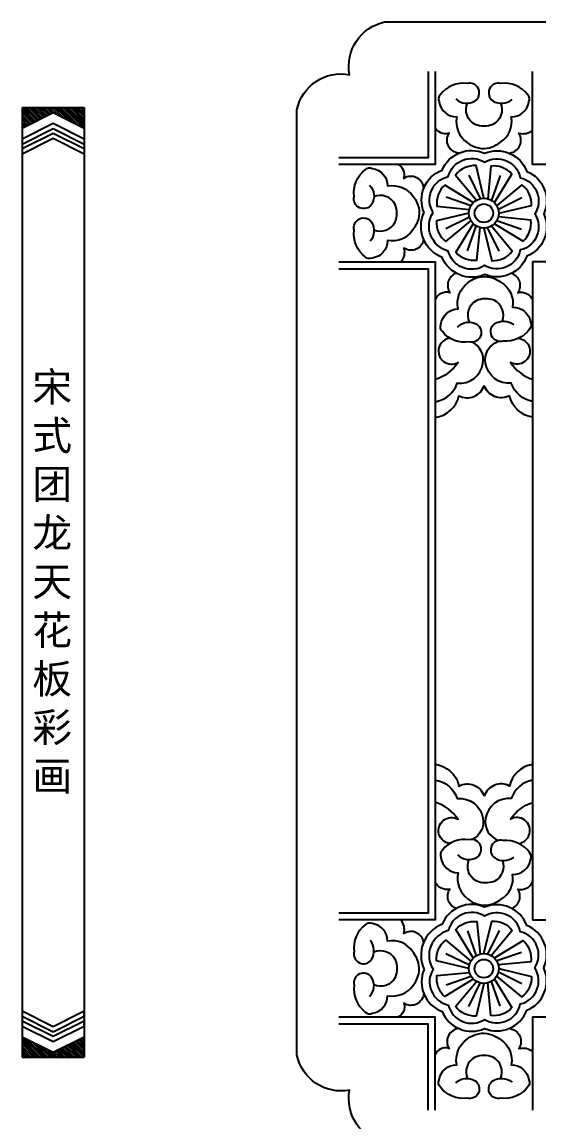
# Model space of a CAD drawing. Extents: x -66030 to 95157, y -13132 to 45879.
# Drawn here: x -9430 to -8527, y 2422 to 4344 of the extents above; entities that cross this region are included whole.
import ezdxf

# ---------------------------------------------------------------- set-up
doc = ezdxf.new("R2010")
doc.units = 0
doc.header["$LTSCALE"] = 100
doc.header["$MEASUREMENT"] = 0
for name, color, linetype in [('3', 11, 'CONTINUOUS'), ('7', 105, 'CONTINUOUS'), ('BH', 21, 'CONTINUOUS'), ('TEXT', 105, 'CONTINUOUS')]:
    doc.layers.add(name, color=color, linetype=linetype)
doc.styles.add('HZ', font='simhei.ttf')

# ---------------------------------------------------------------- blocks, each defined once
blk = doc.blocks.new('A$C7474708E')
at = {"layer": '3'}
for p, q in [((0, 1106.4), (0, 0)), ((0, 1106.4), (0, 1082.4)), ((0, 1106.4), (72.5, 1106.4)), ((72.5, 1106.4), (72.5, 0)), ((72.5, 1106.4), (72.5, 1082.4)), ((0, 1082.4), (36.3, 1100.6)), ((36.3, 1100.6), (72.5, 1082.4)), ((0, 1070), (36.3, 1088.1)), ((0, 1063.8), (36.3, 1081.9)), ((0, 1058.6), (36.3, 1076.8)), ((36.3, 1088.1), (72.5, 1070)), ((36.3, 1081.9), (72.5, 1063.8)), ((36.3, 1076.8), (72.5, 1058.6)), ((0, 1052.4), (36.3, 1070.6)), ((0, 1070), (0, 1063.8)), ((36.3, 1070.6), (72.5, 1052.4)), ((72.5, 1070), (72.5, 1063.8)), ((0, 1058.6), (0, 1052.4)), ((72.5, 1058.6), (72.5, 1052.4)), ((0, 54), (36.3, 35.9)), ((36.3, 35.9), (72.5, 54)), ((72.5, 47.8), (72.5, 54)), ((0, 47.8), (36.3, 29.6)), ((0, 42.7), (36.3, 24.5)), ((36.3, 29.6), (72.5, 47.8)), ((36.3, 24.5), (72.5, 42.7)), ((72.5, 36.4), (72.5, 42.7)), ((0, 36.4), (36.3, 18.3)), ((36.3, 18.3), (72.5, 36.4)), ((0, 24), (36.3, 5.9)), ((36.3, 5.9), (72.5, 24)), ((72.5, 0), (72.5, 24)), ((0, 0), (72.5, 0))]:
    blk.add_line(p, q, dxfattribs=at)
at = {"layer": 'BH'}
for p, q in [((15.8, 1090.3), (0, 1106.2)), ((13.9, 1089.4), (0, 1103.3)), ((17.7, 1091.3), (2.6, 1106.4)), ((19.6, 1092.2), (5.4, 1106.4)), ((21.5, 1093.2), (8.2, 1106.4)), ((23.4, 1094.1), (11.1, 1106.4)), ((25.3, 1095.1), (13.9, 1106.4)), ((27.1, 1096), (16.7, 1106.4)), ((29, 1096.9), (19.5, 1106.4)), ((30.9, 1097.9), (22.4, 1106.4)), ((32.8, 1098.8), (25.2, 1106.4)), ((34.7, 1099.8), (28, 1106.4)), ((37.2, 1100.1), (30.9, 1106.4)), ((42.9, 1097.2), (33.7, 1106.4)), ((48.5, 1094.4), (36.5, 1106.4)), ((54.2, 1091.6), (39.3, 1106.4)), ((59.8, 1088.8), (42.2, 1106.4)), ((65.5, 1085.9), (45, 1106.4)), ((71.2, 1083.1), (47.8, 1106.4)), ((72.5, 1084.6), (50.7, 1106.4)), ((72.5, 1087.4), (53.5, 1106.4)), ((72.5, 1090.2), (56.3, 1106.4)), ((72.5, 1093.1), (59.1, 1106.4)), ((72.5, 1095.9), (62, 1106.4)), ((72.5, 1098.7), (64.8, 1106.4)), ((72.5, 1101.5), (67.6, 1106.4)), ((72.5, 1104.4), (70.5, 1106.4)), ((12.1, 1088.5), (0, 1100.5)), ((10.2, 1087.5), (0, 1097.7)), ((8.3, 1086.6), (0, 1094.9)), ((6.4, 1085.6), (0, 1092)), ((4.5, 1084.7), (0, 1089.2)), ((2.6, 1083.7), (0, 1086.4)), ((0.7, 1082.8), (0, 1083.5)), ((21.3, 0), (0, 21.3)), ((18.4, 0), (0, 18.4)), ((15.6, 0), (0, 15.6)), ((24.1, 0), (0.2, 23.9)), ((26.9, 0), (5.8, 21.1)), ((29.7, 0), (11.5, 18.3)), ((32.6, 0), (17.2, 15.4)), ((63.7, 0), (50.6, 13.1)), ((66.5, 0), (52.5, 14)), ((69.3, 0), (54.4, 14.9)), ((72.2, 0), (56.3, 15.9)), ((72.5, 2.5), (58.2, 16.8)), ((72.5, 5.3), (60.1, 17.8)), ((72.5, 8.2), (61.9, 18.7)), ((72.5, 11), (63.8, 19.7)), ((72.5, 13.8), (65.7, 20.6)), ((72.5, 16.6), (67.6, 21.6)), ((72.5, 19.5), (69.5, 22.5)), ((72.5, 22.3), (71.4, 23.4)), ((12.8, 0), (0, 12.8)), ((9.9, 0), (0, 9.9)), ((7.1, 0), (0, 7.1)), ((4.3, 0), (0, 4.3)), ((1.5, 0), (0, 1.5)), ((35.4, 0), (22.8, 12.6)), ((38.2, 0), (28.5, 9.8)), ((41.1, 0), (34.1, 6.9)), ((43.9, 0), (37.4, 6.5)), ((46.7, 0), (39.3, 7.4)), ((49.5, 0), (41.2, 8.3)), ((52.4, 0), (43.1, 9.3)), ((55.2, 0), (45, 10.2)), ((58, 0), (46.9, 11.2)), ((60.9, 0), (48.7, 12.1))]:
    blk.add_line(p, q, dxfattribs=at)

msp = doc.modelspace()

# ---------------------------------------------------------------- linework, layer by layer
at = {"layer": '3'}
for p, q in [((-8649.6, 4076.3), (-8629.4, 4035.1)), ((-8594.8, 4075.6), (-8609.6, 4032.2)), ((-8688.9, 4038), (-8645.5, 4023.2)), ((-8556.5, 4036.3), (-8597.7, 4016.1)), ((-8689.7, 3983.2), (-8648.4, 4003.4)), ((-8651.4, 3943.9), (-8636.5, 3987.3)), ((-8596.5, 3943.2), (-8616.7, 3984.4)), ((-8557.2, 3981.4), (-8600.6, 3996.3)), ((-8651.4, 2755.6), (-8636.5, 2712.2)), ((-8596.5, 2756.3), (-8616.7, 2715.1)), ((-8689.7, 2716.3), (-8648.4, 2696.1)), ((-8557.2, 2718), (-8600.6, 2703.2)), ((-8688.9, 2661.4), (-8645.5, 2676.3)), ((-8556.5, 2663.2), (-8597.7, 2683.4)), ((-8649.6, 2623.2), (-8629.4, 2664.4)), ((-8594.8, 2623.9), (-8609.6, 2667.3))]:
    msp.add_line(p, q, dxfattribs=at)
for points in [[(-8949.7, 4190.3, -0.410539), (-8857.6, 4251.7, -0.410539), (-8796.2, 4343.8), (-7160.1, 4343.8, -0.410539), (-7098.7, 4251.7, -0.410539), (-7006.6, 4190.3), (-7006.6, 2538.7, -0.410539), (-7098.7, 2477.3, -0.410539), (-7160.1, 2385.2), (-8796.2, 2385.2, -0.410539), (-8857.6, 2477.3, -0.410539), (-8949.7, 2538.7)], [(-8727.6, 4011.1, -0.423982), (-8696.1, 4084.9, -0.420661), (-8621.7, 4114.5, -0.423641), (-8548.1, 4082.7, -0.425198), (-8518.4, 4008.5, -0.425198), (-8548.1, 3934.4, -0.423641), (-8621.7, 3902.5, -0.421993), (-8696.2, 3932.4, -0.425642)], [(-8727.6, 2688.3, 0.423982), (-8696.1, 2614.6, 0.420661), (-8621.7, 2584.9, 0.423641), (-8548.1, 2616.8, 0.425198), (-8518.4, 2691, 0.425198), (-8548.1, 2765.1, 0.423641), (-8621.7, 2797, 0.421993), (-8696.2, 2767.1, 0.425642)]]:
    msp.add_lwpolyline(points, format="xyb", close=True, dxfattribs=at)
for points in [[(-8720.1, 4257.4), (-8720.1, 4106.7), (-8876.5, 4106.7)], [(-8876.5, 3912.7), (-8720.1, 3912.7), (-8720.1, 2786.7), (-8876.5, 2786.7)], [(-8720.1, 2442.1), (-8720.1, 2592.7), (-8876.5, 2592.7)]]:
    msp.add_lwpolyline(points, dxfattribs=at)
for points in [[(-8672.1, 4209.7, 0.35407), (-8638.5, 4205.8, 0.838332), (-8652.4, 4236.5, 0.26672), (-8699.1, 4216.9, 0.314427), (-8701.1, 4204.4, 0.369989), (-8670.5, 4177.9, 0.292926), (-8651.7, 4132.6, 0.099814), (-8641.6, 4126.6, 0.228766), (-8604, 4127.6, 0.050603), (-8594, 4134, 0.310937), (-8575.2, 4177.9, 0.369989), (-8544.6, 4204.4, 0.314427), (-8546.6, 4216.9, 0.26672), (-8593.3, 4236.5, 0.838332), (-8607.2, 4205.8, 0.319484), (-8573.9, 4208.3)], [(-8594.1, 4202.1, -0.395368), (-8607.2, 4164.7, -0.187473), (-8638.5, 4164.7, -0.395368), (-8651.6, 4202.1)], [(-8666.6, 4114.7, -0.56785), (-8683.8, 4149.3, -0.400322), (-8708.1, 4160.1, -0.400322)], [(-8577.3, 4114.9, 0.541742), (-8561.9, 4149.3, 0.220663), (-8538.1, 4154.2)], [(-8728, 4053.3, 0.56785), (-8762.7, 4070.5, 0.400322), (-8773.4, 4094.7, 0.400322)], [(-8711.8, 4011, -0.515595), (-8685.2, 4073.6, -0.510716), (-8621.8, 4098.8, -0.515594), (-8559.4, 4071.6, -0.520492), (-8534.3, 4008.5, -0.520492), (-8559.4, 3945.4, -0.515594), (-8621.8, 3918.2, -0.510716), (-8685.2, 3943.5, -0.510332), (-8711.8, 4011)], [(-8823, 4058.7, -0.35407), (-8819.1, 4025.1, -0.838332), (-8849.8, 4039.1, -0.26672), (-8830.3, 4085.7, -0.314427), (-8817.7, 4087.8, -0.369989), (-8791.2, 4057.2, -0.292926), (-8746, 4038.3, -0.099814), (-8739.9, 4028.2, -0.228766), (-8741, 3990.7, -0.050603), (-8747.3, 3980.7, -0.310937), (-8791.2, 3961.9, -0.369989), (-8817.7, 3931.2, -0.314427), (-8830.3, 3933.3, -0.26672), (-8849.8, 3980, -0.838332), (-8819.1, 3993.9, -0.319484), (-8821.6, 3960.6)], [(-8623.1, 4035.9), (-8636.7, 4092.8, 0.246463), (-8672.6, 4076.2), (-8636.2, 4032.3)], [(-8604.6, 4028.2), (-8574, 4078.1, 0.246463), (-8611.1, 4091.8), (-8616.4, 4035)], [(-8641.5, 4028.2), (-8691.5, 4058.8, 0.246463), (-8705.1, 4021.7), (-8648.4, 4016.4)], [(-8596.9, 4009.7), (-8540, 4023.4, 0.246463), (-8556.6, 4059.3), (-8600.5, 4022.9)], [(-8815.4, 3980.8, 0.395368), (-8778, 3993.9, 0.187473), (-8778, 4025.1, 0.395368), (-8815.4, 4038.3)], [(-8649.2, 4009.7), (-8706.1, 3996.1, 0.246463), (-8689.5, 3960.2), (-8645.7, 3996.6)], [(-8604.6, 3991.3), (-8554.7, 3960.7, 0.246463), (-8541.1, 3997.7), (-8597.8, 4003.1)], [(-8641.6, 3991.3), (-8672.1, 3941.4, 0.246463), (-8635.1, 3927.7), (-8629.7, 3984.5)], [(-8623.1, 3983.6), (-8609.4, 3926.7, 0.246463), (-8573.6, 3943.3), (-8609.9, 3987.2)], [(-8728.2, 3963.9, -0.541742), (-8762.7, 3948.5, -0.220663), (-8767.5, 3924.7)], [(-8671.5, 3904.7, 0.488711), (-8682.3, 3870.8, 0.383007), (-8708.1, 3858)], [(-8574.5, 3904.6, -0.48607), (-8563.9, 3870.8, -0.383007), (-8538.1, 3858)], [(-8668.9, 3810.8, -0.35407), (-8635.4, 3815.6, -0.838332), (-8648.5, 3784.6, -0.26672), (-8695.6, 3802.8, -0.314427), (-8698.1, 3815.3, -0.369989), (-8668.2, 3842.6, -0.292926), (-8650.6, 3888.4, -0.099814), (-8640.7, 3894.7, -0.228766), (-8603.1, 3894.7, -0.050603), (-8592.9, 3888.6, -0.310937), (-8572.9, 3845.2, -0.369989), (-8541.5, 3819.6, -0.314427), (-8543.3, 3807, -0.26672), (-8589.4, 3786.2, -0.838332), (-8604.2, 3816.5, -0.319484), (-8570.8, 3814.9)], [(-8591.1, 3820.5, 0.395368), (-8605.3, 3857.6, 0.187473), (-8636.5, 3856.7, 0.395368), (-8648.6, 3819)], [(-8682.2, 3791.2, 1.229757), (-8668.1, 3749, -0.170214), (-8708.1, 3718.8)], [(-8562.1, 3791.1, -1.218925), (-8576.7, 3749, 0.164361), (-8538.3, 3719.4)], [(-8708.1, 3680.3, 0.282647), (-8669.6, 3712.7, 0.397275), (-8624.6, 3747, 0.335284), (-8643.3, 3784.2, 0.335284)], [(-8538.3, 3680.6, -0.273348), (-8575.1, 3712.7, -0.397275), (-8620.1, 3747, -0.370591), (-8597.4, 3785.9)], [(-8708.1, 3652.7, 0.316056), (-8666.6, 3690.8, 0.465679), (-8622.4, 3708.7, 0.495843)], [(-8538.3, 3653, -0.306797), (-8578.2, 3690.8, -0.465679), (-8622.4, 3708.7, -0.495843)], [(-8708.1, 3046.7, -0.316056), (-8666.6, 3008.7, -0.465679), (-8622.4, 2990.8, -0.495843)], [(-8538.3, 3046.5, 0.306797), (-8578.2, 3008.7, 0.465679), (-8622.4, 2990.8, 0.495843)], [(-8708.1, 3019.2, -0.282647), (-8669.6, 2986.7, -0.397275), (-8624.6, 2952.5, -0.335284), (-8643.3, 2915.3, -0.335284)], [(-8538.3, 3018.9, 0.273348), (-8575.1, 2986.7, 0.397275), (-8620.1, 2952.5, 0.370591), (-8597.4, 2913.6)], [(-8682.2, 2908.3, -1.229757), (-8668.1, 2950.5, 0.170214), (-8708.1, 2980.6)], [(-8562.1, 2908.4, 1.218925), (-8576.7, 2950.5, -0.164361), (-8538.3, 2980.1)], [(-8668.9, 2888.7, 0.35407), (-8635.4, 2883.9, 0.838332), (-8648.5, 2914.9, 0.26672), (-8695.6, 2896.7, 0.314427), (-8698.1, 2884.2, 0.369989), (-8668.2, 2856.9, 0.292926), (-8650.6, 2811.1, 0.099814), (-8640.7, 2804.8, 0.228766), (-8603.1, 2804.8, 0.050603), (-8592.9, 2810.9, 0.310937), (-8572.9, 2854.3, 0.369989), (-8541.5, 2879.9, 0.314427), (-8543.3, 2892.5, 0.26672), (-8589.4, 2913.3, 0.838332), (-8604.2, 2883, 0.319484), (-8570.8, 2884.6)], [(-8591.1, 2878.9, -0.395368), (-8605.3, 2841.9, -0.187473), (-8636.5, 2842.8, -0.395368), (-8648.6, 2880.5)], [(-8671.5, 2794.8, -0.488711), (-8682.3, 2828.7, -0.383007), (-8708.1, 2841.5)], [(-8574.5, 2794.9, 0.48607), (-8563.9, 2828.7, 0.383007), (-8538.1, 2841.5)], [(-8711.8, 2688.5, 0.515595), (-8685.2, 2625.9, 0.510716), (-8621.8, 2600.7, 0.515594), (-8559.4, 2627.8, 0.520492), (-8534.3, 2691, 0.520492), (-8559.4, 2754.1, 0.515594), (-8621.8, 2781.2, 0.510716), (-8685.2, 2756, 0.510332), (-8711.8, 2688.5)], [(-8823, 2640.7, 0.35407), (-8819.1, 2674.3, 0.838332), (-8849.8, 2660.4, 0.26672), (-8830.3, 2613.8, 0.314427), (-8817.7, 2611.7, 0.369989), (-8791.2, 2642.3, 0.292926), (-8746, 2661.1, 0.099814), (-8739.9, 2671.2, 0.228766), (-8741, 2708.8, 0.050603), (-8747.3, 2718.8, 0.310937), (-8791.2, 2737.6, 0.369989), (-8817.7, 2768.3, 0.314427), (-8830.3, 2766.2, 0.26672), (-8849.8, 2719.5, 0.838332), (-8819.1, 2705.6, 0.319484), (-8821.6, 2738.9)], [(-8728.2, 2735.5, 0.541742), (-8762.7, 2750.9, 0.220663), (-8767.5, 2774.7)], [(-8641.6, 2708.2), (-8672.1, 2758.1, -0.246463), (-8635.1, 2771.8), (-8629.7, 2715)], [(-8623.1, 2715.9), (-8609.4, 2772.8, -0.246463), (-8573.6, 2756.2), (-8609.9, 2712.3)], [(-8649.2, 2689.7), (-8706.1, 2703.4, -0.246463), (-8689.5, 2739.3), (-8645.7, 2702.9)], [(-8604.6, 2708.2), (-8554.7, 2738.8, -0.246463), (-8541.1, 2701.7), (-8597.8, 2696.4)], [(-8815.4, 2718.7, -0.395368), (-8778, 2705.6, -0.187473), (-8778, 2674.3, -0.395368), (-8815.4, 2661.2)], [(-8641.5, 2671.3), (-8691.5, 2640.7, -0.246463), (-8705.1, 2677.7), (-8648.4, 2683.1)], [(-8596.9, 2689.7), (-8540, 2676.1, -0.246463), (-8556.6, 2640.2), (-8600.5, 2676.6)], [(-8623.1, 2663.6), (-8636.7, 2606.7, -0.246463), (-8672.6, 2623.3), (-8636.2, 2667.2)], [(-8604.6, 2671.3), (-8574, 2621.4, -0.246463), (-8611.1, 2607.7), (-8616.4, 2664.5)], [(-8728, 2646.2, -0.56785), (-8762.7, 2629, -0.400322), (-8773.4, 2604.7, -0.400322)], [(-8666.6, 2584.8, 0.56785), (-8683.8, 2550.1, 0.400322), (-8708.1, 2539.4, 0.400322)], [(-8672.1, 2489.8, -0.35407), (-8638.5, 2493.7, -0.838332), (-8652.4, 2463, -0.26672), (-8699.1, 2482.5, -0.314427), (-8701.1, 2495.1, -0.369989), (-8670.5, 2521.6, -0.292926), (-8651.7, 2566.9, -0.099814), (-8641.6, 2572.9, -0.228766), (-8604, 2571.8, -0.050603), (-8594, 2565.5, -0.310937), (-8575.2, 2521.6, -0.369989), (-8544.6, 2495.1, -0.314427), (-8546.6, 2482.5, -0.26672), (-8593.3, 2463, -0.838332), (-8607.2, 2493.7, -0.319484), (-8573.9, 2491.2)], [(-8577.3, 2584.6, -0.541742), (-8561.9, 2550.1, -0.220663), (-8538.1, 2545.3)], [(-8594.1, 2497.4, 0.395368), (-8607.2, 2534.8, 0.187473), (-8638.5, 2534.8, 0.395368), (-8651.6, 2497.4)]]:
    msp.add_lwpolyline(points, format="xyb", dxfattribs=at)
for centre, radius in [((-8623.1, 4009.7), 26.1), ((-8623.1, 4009.7), 16.1), ((-8623.1, 2689.7), 26.1), ((-8623.1, 2689.7), 16.1)]:
    msp.add_circle(centre, radius, dxfattribs=at)
at = {"layer": '7'}
for p, q in [((-8538.1, 3924.7), (-8538.1, 2774.7)), ((-7388.1, 3924.7), (-8538.1, 3924.7)), ((-8538.1, 2774.7), (-7388.1, 2774.7))]:
    msp.add_line(p, q, dxfattribs=at)
for points in [[(-8708.1, 4257.4), (-8708.1, 4094.7), (-8876.5, 4094.7)], [(-7388.1, 4257.4), (-7388.1, 4094.7), (-8538.1, 4094.7), (-8538.1, 4257.4)], [(-8876.5, 3924.7), (-8708.1, 3924.7), (-8708.1, 2774.7), (-8876.5, 2774.7)], [(-8708.1, 2442.1), (-8708.1, 2604.7), (-8876.5, 2604.7)], [(-7388.1, 2442.1), (-7388.1, 2604.7), (-8538.1, 2604.7), (-8538.1, 2442.1)]]:
    msp.add_lwpolyline(points, dxfattribs=at)

# ---------------------------------------------------------------- block references
at = {"layer": '3', "xscale": 1.5, "yscale": 1.5, "zscale": 1.5}
msp.add_blockref('A$C7474708E', (-9429.8, 2534.6), dxfattribs=at)

# ---------------------------------------------------------------- texts
at = {"layer": 'TEXT', "insert": (-9411.9, 3363.5), "char_height": 51, "attachment_point": 4, "style": 'HZ'}
msp.add_mtext('宋\\P式\\P团\\P龙\\P天\\P花\\P板\\P彩\\P画', dxfattribs=at)

doc.saveas('drawing.dxf')
